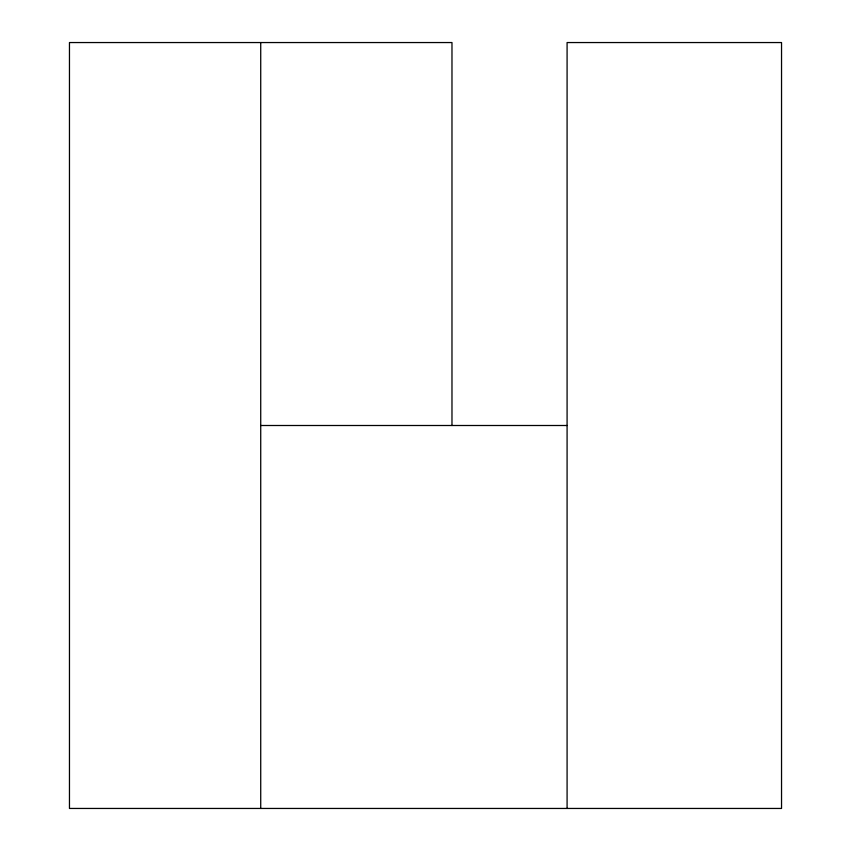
<?xml version="1.0" encoding="UTF-8"?>
<svg xmlns="http://www.w3.org/2000/svg" width="851" height="851" viewBox="0 0 851 851"><rect width="100%" height="100%" fill="white"/><g stroke="black" fill="none" stroke-linecap="round" stroke-linejoin="round"><path stroke-width="1.28" d="M260.725 425.5L567.085 425.5M567.085 808.45L567.085 42.55L781.537 42.55L781.537 808.45L69.463 808.45L69.463 42.55L451.977 42.55L451.977 425.5M260.725 42.55L260.725 808.45"/></g></svg>
